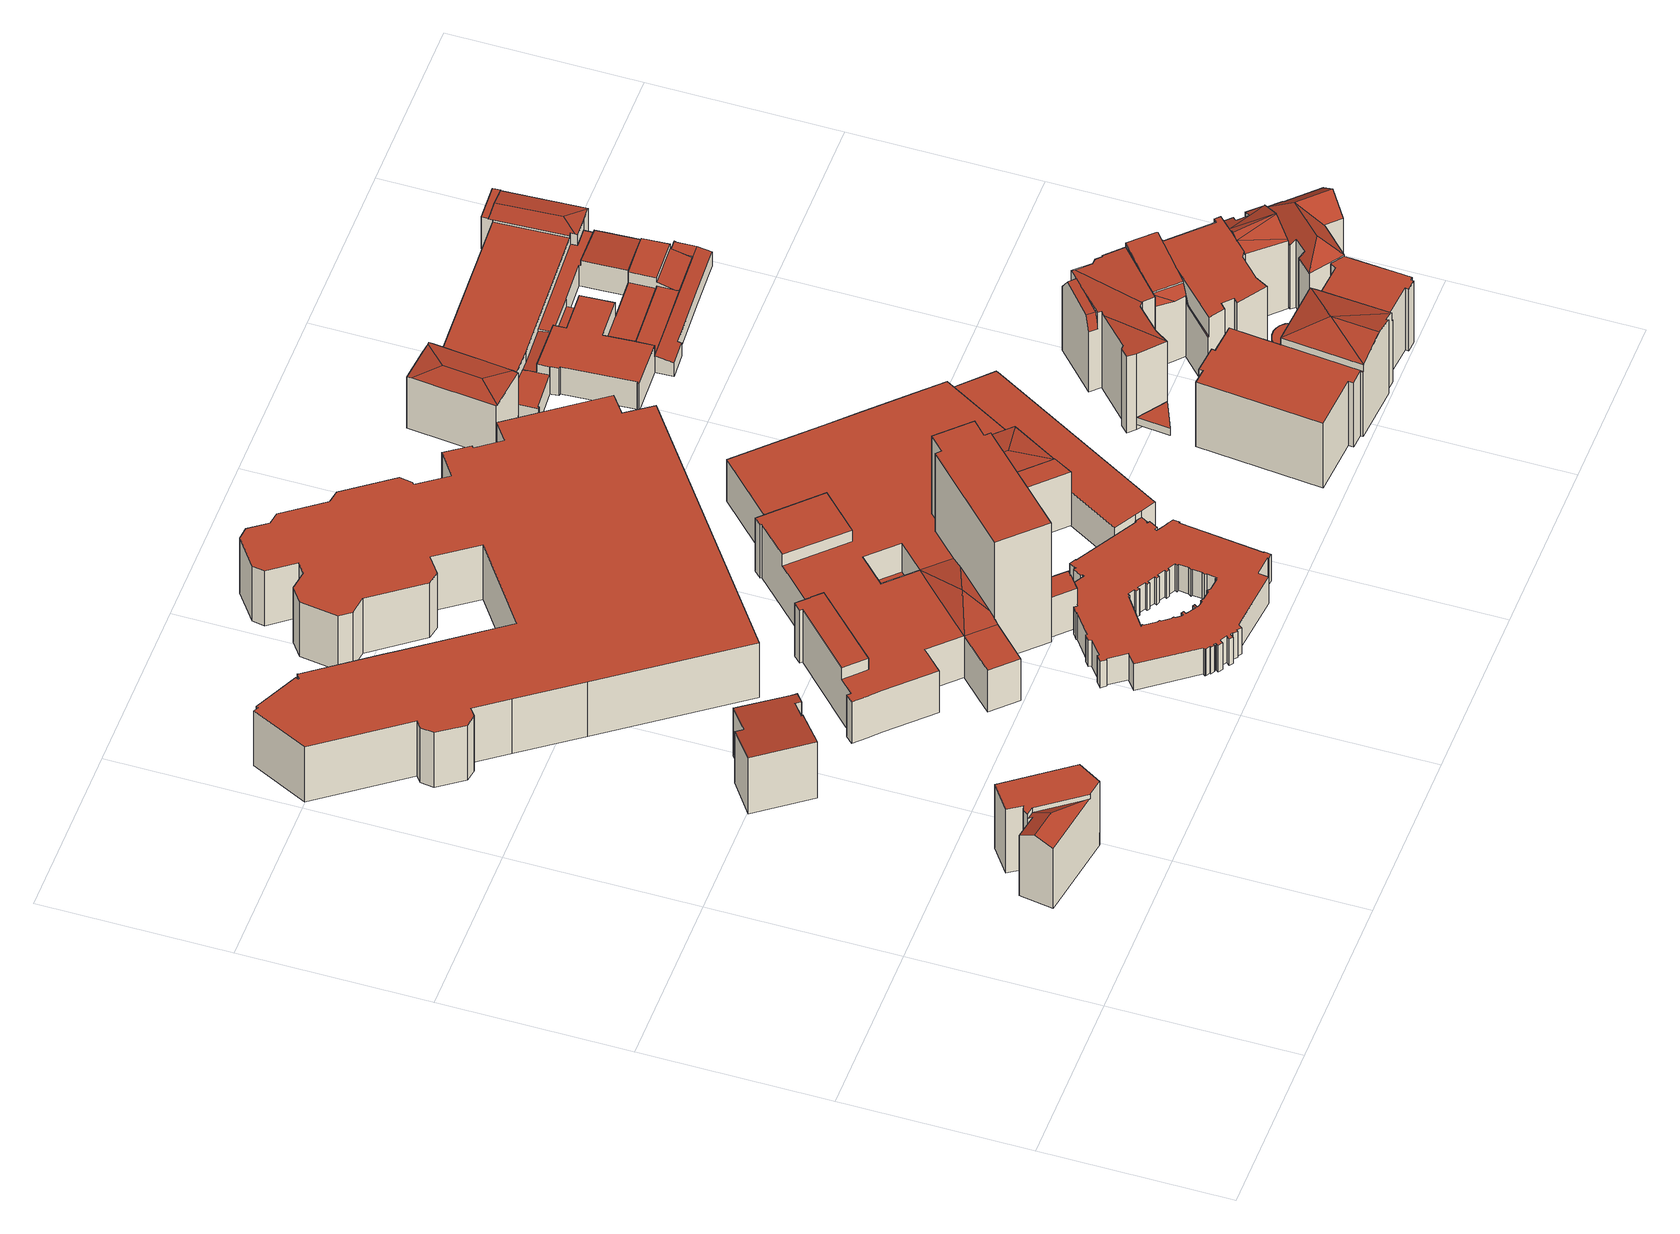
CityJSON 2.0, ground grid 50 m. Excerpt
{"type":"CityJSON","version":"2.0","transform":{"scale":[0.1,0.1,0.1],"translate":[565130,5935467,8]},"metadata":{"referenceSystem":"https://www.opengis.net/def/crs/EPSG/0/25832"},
"CityObjects":{
"building1":{"type":"Building","attributes":{"Gemeindeschluessel":"02000000","Geometrietyp2DReferenz":"3000","function":"31001_1120","roofType":"1000","measuredHeight":22.5,"storeysAboveGround":4},"geometry":[{"type":"MultiSurface","lod":"2","boundaries":[[[0,1,2,3]],[[4,5,6,7]],[[2,8,9,10]],[[11,12,13,14]],[[15,16,17,18]],[[1,19,8,2]],[[18,17,19,1,0,20,21]],[[22,4,7,11,14,23,24,15,18,21]],[[13,12,9,8,19,17,16,25,26]],[[9,12,11,7,6,10]],[[25,16,15,24]],[[13,26,23,14]],[[26,25,24,23]],[[5,4,22,27]],[[22,21,20,28,27]],[[3,2,10,6,5,27,28]],[[3,28,20,0]]],"semantics":{"surfaces":[{"type":"RoofSurface"},{"type":"WallSurface"},{"type":"GroundSurface"}],"values":[0,1,1,1,1,1,1,2,0,1,1,1,1,1,1,0,0]}}]},
"building2":{"type":"Building","attributes":{"Gemeindeschluessel":"02000000","Geometrietyp2DReferenz":"3000","function":"31001_1120","roofType":"1000","measuredHeight":19.08,"storeysAboveGround":4},"geometry":[{"type":"MultiSurface","lod":"2","boundaries":[[[29,30,31,32]],[[32,31,33,34]],[[35,36,37,38]],[[38,37,39,40]],[[40,39,41,42]],[[42,41,43,44]],[[44,43,45,46]],[[46,45,47,48]],[[48,47,30,29]],[[36,35,49,50]],[[50,49,34,33]],[[34,49,35,38,40,42,44,46,48,29,32]],[[50,33,31,30,47,45,43,41,39,37,36]]],"semantics":{"surfaces":[{"type":"WallSurface"},{"type":"GroundSurface"},{"type":"RoofSurface"}],"values":[0,0,0,0,0,0,0,0,0,0,0,1,2]}}]},
"building3":{"type":"Building","attributes":{"name":"Fakultät für Wirtschafts- und Sozialwissenschaften","Gemeindeschluessel":"02000000","Geometrietyp2DReferenz":"3000","function":"31001_3020","roofType":"1000","measuredHeight":18.72,"storeysAboveGround":6},"geometry":[{"type":"MultiSurface","lod":"2","boundaries":[[[51,52,53,54,55,56,57,58,59,60,61,62,63,64,65,66,67,68,69,70,71,72,73,74,75,76,77,78,79,80,81,82,83,84,85,86,87,88,89,90,91,92,93,94,95,96,97,98,99,100,101,102,103]],[[104,105,106,107,108,109,110,111,112,113,114,115,116,117,118,119,120,121,122,123,124,125,126,127,128,129,130,131,132,133,134,135,136,137,138,139,140,141,142,143,144,145,146,147,148,149,150,151,152,153,154,155,156]],[[156,155,52,51]],[[155,154,53,52]],[[154,153,54,53]],[[153,152,55,54]],[[152,151,56,55]],[[151,150,57,56]],[[150,149,58,57]],[[149,148,59,58]],[[148,147,60,59]],[[147,146,61,60]],[[146,145,62,61]],[[145,144,63,62]],[[144,143,64,63]],[[143,142,65,64]],[[142,141,66,65]],[[141,140,67,66]],[[140,139,68,67]],[[139,138,69,68]],[[138,137,70,69]],[[137,136,71,70]],[[136,135,72,71]],[[135,134,73,72]],[[134,133,74,73]],[[133,132,75,74]],[[132,131,76,75]],[[131,130,77,76]],[[130,129,78,77]],[[129,128,79,78]],[[128,127,80,79]],[[127,126,81,80]],[[126,125,82,81]],[[125,124,83,82]],[[124,123,84,83]],[[123,122,85,84]],[[122,121,86,85]],[[121,120,87,86]],[[120,119,88,87]],[[119,118,89,88]],[[118,117,90,89]],[[117,116,91,90]],[[116,115,92,91]],[[115,114,93,92]],[[114,113,94,93]],[[113,112,95,94]],[[112,111,96,95]],[[111,110,97,96]],[[110,109,98,97]],[[109,108,99,98]],[[108,107,100,99]],[[107,106,101,100]],[[106,105,102,101]],[[105,104,103,102]],[[104,156,51,103]]],"semantics":{"surfaces":[{"type":"GroundSurface"},{"type":"RoofSurface"},{"type":"WallSurface"}],"values":[0,1,2,2,2,2,2,2,2,2,2,2,2,2,2,2,2,2,2,2,2,2,2,2,2,2,2,2,2,2,2,2,2,2,2,2,2,2,2,2,2,2,2,2,2,2,2,2,2,2,2,2,2,2,2]}}]},
"building4":{"type":"Building","attributes":{"Gemeindeschluessel":"02000000","Geometrietyp2DReferenz":"3000","function":"31001_3030","roofType":"1000","measuredHeight":13.41,"storeysAboveGround":5},"geometry":[{"type":"MultiSurface","lod":"2","boundaries":[[[157,158,159,160]],[[161,162,158,157]],[[163,164,165,166]],[[166,165,167,168]],[[168,167,162,161]],[[164,163,160,159]],[[160,163,166,168,161,157]],[[164,159,158,162,167,165]]],"semantics":{"surfaces":[{"type":"WallSurface"},{"type":"GroundSurface"},{"type":"RoofSurface"}],"values":[0,0,0,0,0,0,1,2]}}]},
"building5":{"type":"Building","attributes":{"Gemeindeschluessel":"02000000","Geometrietyp2DReferenz":"3000","function":"31001_3030","roofType":"1000","measuredHeight":9,"storeysAboveGround":3},"geometry":[{"type":"MultiSurface","lod":"2","boundaries":[[[169,170,171,172,173,174,175,176,177,178,179,180,181,182,183,184,185,186,187,188,189,190,191,192,193,194,195,196,197,198,199,200,201,202,203,204,205,206,207,208,209,210,211,212,213,214,215,216,217,218,219,220,221,222,223,224,225,226,227,228,229,230,231,232,233,234,235,236,237,238,239,240,241,242,243,244],[245,246,247,248,249,250,251,252,253,254,255,256,257,258,259,260,261,262,263,264,265,266,267,268,269,270,271,272,273,274,275,276,277,278,279,280,281,282,283,284,285,286,287,288,289,290,291,292,293,294,295,296,297,298,299,300]],[[301,302,303,304,305,306,307,308,309,310,311,312,313,314,315,316,317,318,319,320,321,322,323,324,325,326,327,328,329,330,331,332,333,334,335,336,337,338,339,340,341,342,343,344,345,346,347,348,349,350,351,352,353,354,355,356,357,358,359,360,361,362,363,364,365,366,367,368,369,370,371,372,373,374,375,376],[377,378,379,380,381,382,383,384,385,386,387,388,389,390,391,392,393,394,395,396,397,398,399,400,401,402,403,404,405,406,407,408,409,410,411,412,413,414,415,416,417,418,419,420,421,422,423,424,425,426,427,428,429,430,431,432]],[[376,375,170,169]],[[375,374,171,170]],[[374,373,172,171]],[[373,372,173,172]],[[372,371,174,173]],[[371,370,175,174]],[[370,369,176,175]],[[369,368,177,176]],[[368,367,178,177]],[[367,366,179,178]],[[366,365,180,179]],[[365,364,181,180]],[[364,363,182,181]],[[363,362,183,182]],[[362,361,184,183]],[[361,360,185,184]],[[360,359,186,185]],[[359,358,187,186]],[[358,357,188,187]],[[357,356,189,188]],[[356,355,190,189]],[[355,354,191,190]],[[354,353,192,191]],[[353,352,193,192]],[[352,351,194,193]],[[351,350,195,194]],[[350,349,196,195]],[[349,348,197,196]],[[348,347,198,197]],[[347,346,199,198]],[[346,345,200,199]],[[345,344,201,200]],[[344,343,202,201]],[[343,342,203,202]],[[342,341,204,203]],[[341,340,205,204]],[[340,339,206,205]],[[339,338,207,206]],[[338,337,208,207]],[[337,336,209,208]],[[336,335,210,209]],[[335,334,211,210]],[[334,333,212,211]],[[333,332,213,212]],[[332,331,214,213]],[[331,330,215,214]],[[330,329,216,215]],[[329,328,217,216]],[[328,327,218,217]],[[327,326,219,218]],[[326,325,220,219]],[[325,324,221,220]],[[324,323,222,221]],[[323,322,223,222]],[[322,321,224,223]],[[321,320,225,224]],[[320,319,226,225]],[[319,318,227,226]],[[318,317,228,227]],[[317,316,229,228]],[[316,315,230,229]],[[315,314,231,230]],[[314,313,232,231]],[[313,312,233,232]],[[312,311,234,233]],[[311,310,235,234]],[[310,309,236,235]],[[309,308,237,236]],[[308,307,238,237]],[[307,306,239,238]],[[306,305,240,239]],[[305,304,241,240]],[[304,303,242,241]],[[303,302,243,242]],[[302,301,244,243]],[[301,376,169,244]],[[432,431,246,245]],[[431,430,247,246]],[[430,429,248,247]],[[429,428,249,248]],[[428,427,250,249]],[[427,426,251,250]],[[426,425,252,251]],[[425,424,253,252]],[[424,423,254,253]],[[423,422,255,254]],[[422,421,256,255]],[[421,420,257,256]],[[420,419,258,257]],[[419,418,259,258]],[[418,417,260,259]],[[417,416,261,260]],[[416,415,262,261]],[[415,414,263,262]],[[414,413,264,263]],[[413,412,265,264]],[[412,411,266,265]],[[411,410,267,266]],[[410,409,268,267]],[[409,408,269,268]],[[408,407,270,269]],[[407,406,271,270]],[[406,405,272,271]],[[405,404,273,272]],[[404,403,274,273]],[[403,402,275,274]],[[402,401,276,275]],[[401,400,277,276]],[[400,399,278,277]],[[399,398,279,278]],[[398,397,280,279]],[[397,396,281,280]],[[396,395,282,281]],[[395,394,283,282]],[[394,393,284,283]],[[393,392,285,284]],[[392,391,286,285]],[[391,390,287,286]],[[390,389,288,287]],[[389,388,289,288]],[[388,387,290,289]],[[387,386,291,290]],[[386,385,292,291]],[[385,384,293,292]],[[384,383,294,293]],[[383,382,295,294]],[[382,381,296,295]],[[381,380,297,296]],[[380,379,298,297]],[[379,378,299,298]],[[378,377,300,299]],[[377,432,245,300]]],"semantics":{"surfaces":[{"type":"GroundSurface"},{"type":"RoofSurface"},{"type":"WallSurface"}],"values":[0,1,2,2,2,2,2,2,2,2,2,2,2,2,2,2,2,2,2,2,2,2,2,2,2,2,2,2,2,2,2,2,2,2,2,2,2,2,2,2,2,2,2,2,2,2,2,2,2,2,2,2,2,2,2,2,2,2,2,2,2,2,2,2,2,2,2,2,2,2,2,2,2,2,2,2,2,2,2,2,2,2,2,2,2,2,2,2,2,2,2,2,2,2,2,2,2,2,2,2,2,2,2,2,2,2,2,2,2,2,2,2,2,2,2,2,2,2,2,2,2,2,2,2,2,2,2,2,2,2,2,2,2,2]}}]},
"building6":{"type":"Building","attributes":{"Gemeindeschluessel":"02000000","Geometrietyp2DReferenz":"3000","function":"31001_3030","roofType":"1000","measuredHeight":40.69,"storeysAboveGround":14},"geometry":[{"type":"MultiSurface","lod":"2","boundaries":[[[433,434,435,436,437,438,439,440,441]],[[442,443,444,445,446,447,448,449,450]],[[443,440,439,444]],[[444,439,438,445]],[[445,438,437,446]],[[446,437,436,447]],[[447,436,435,448]],[[448,435,434,449]],[[449,434,433,450]],[[442,441,440,443]],[[442,450,433,441]]],"semantics":{"surfaces":[{"type":"RoofSurface"},{"type":"GroundSurface"},{"type":"WallSurface"}],"values":[0,1,2,2,2,2,2,2,2,2,2]}}]},
"building7":{"type":"Building","attributes":{"name":"Staats- und Universiätsbibliothek","Gemeindeschluessel":"02000000","Geometrietyp2DReferenz":"3000","function":"31001_3030","roofType":"1000","measuredHeight":18.56,"storeysAboveGround":3},"geometry":[{"type":"MultiSurface","lod":"2","boundaries":[[[451,452,453,454]],[[455,456,457,458,459,452,451]],[[460,452,459]],[[461,462,463,464]],[[460,465,453,452]],[[466,467,468,469,470,471]],[[472,473,474,475,476,477,478]],[[476,479,480,481,477]],[[475,479,476]],[[482,483,484,485]],[[485,484,486,487]],[[488,489,490,491]],[[491,490,492,493]],[[494,495,496,497]],[[497,496,498,499]],[[500,501,502,503]],[[464,504,453,461]],[[463,505,504,464]],[[506,507,508,509]],[[509,508,510,511]],[[512,513,514,515]],[[515,514,516,517]],[[462,518,505,463]],[[461,453,518,462]],[[445,519,520,444]],[[473,470,469,474]],[[521,468,467,450]],[[450,467,466,449]],[[449,466,471,448]],[[522,481,480,523]],[[524,525,526,455,451,454,527,528,529]],[[530,495,494,531,532,533,507,506,534,535,536,537]],[[500,538,539,443,540,541,542,543,444,520,544,465,460,459,458,457,545,501]],[[521,546,547,548,549,550,551,523,480,479,475,474,469,468]],[[552,553,554,555,551,550,556,557,558,559,560,561]],[[549,548,547,546,521,450,449,448,562,447,563,564,446,445,444,543,542,541,540,443,539,538,500,503,565,526,525,524,529,566,567,568,569,482,485,487,570,488,491,493,571,537,536,535,534,506,509,511,572,560,559,558,557,556,550]],[[573,574,575,576,528,527,454,453,465,544,520,519,577,578,579,580,522,523,551,555,554,553,552,561,512,515,517,581,532,531,494,497,499,582,583,486,484,483],[505,518,453,504]],[[569,568,567,575,574,573,483,482]],[[502,584,456,455,526,565,503]],[[564,563,447,472,478,579,578,577,446]],[[478,477,481,522,580,579]],[[471,470,473,472,447,562,448]],[[445,446,577,519]],[[513,512,561,560,572]],[[581,517,516,585,533,532]],[[513,572,511,510]],[[582,499,498,586,587,583]],[[588,530,537,571,493,492]],[[567,566,529,528,576,575]],[[486,583,587,489,488,570,487]],[[585,516,514,513,510,508,507,533]],[[501,545,457,456,584,502]],[[586,498,496,495,530,588,492,490,489,587]]],"semantics":{"surfaces":[{"type":"RoofSurface"},{"type":"WallSurface"},{"type":"GroundSurface"}],"values":[0,0,0,0,0,0,0,0,0,1,1,1,1,1,1,1,1,1,1,1,1,1,1,1,1,1,1,1,1,1,1,1,1,1,1,2,0,1,1,1,1,1,1,1,1,1,1,1,1,1,0,0,0]}}]},
"building8":{"type":"Building","attributes":{"Gemeindeschluessel":"02000000","Geometrietyp2DReferenz":"3000","function":"31001_3030","roofType":"1000","measuredHeight":11.55,"storeysAboveGround":3},"geometry":[{"type":"MultiSurface","lod":"2","boundaries":[[[589,590,591,592]],[[592,591,593,594]],[[595,596,597,598]],[[598,597,599,600]],[[601,602,603,604]],[[590,589,604,603]],[[594,593,596,595]],[[600,599,602,601]],[[600,601,604,589,592,594,595,598]],[[602,599,597,596,593,591,590,603]]],"semantics":{"surfaces":[{"type":"WallSurface"},{"type":"GroundSurface"},{"type":"RoofSurface"}],"values":[0,0,0,0,0,0,0,0,1,2]}}]},
"building9":{"type":"Building","attributes":{"Gemeindeschluessel":"02000000","Geometrietyp2DReferenz":"3000","function":"31001_2500","roofType":"1000","measuredHeight":2.42,"storeysAboveGround":1},"geometry":[{"type":"MultiSurface","lod":"2","boundaries":[[[605,606,607]],[[608,609,610]],[[608,607,606,609]],[[609,606,605,610]],[[610,605,607,608]]],"semantics":{"surfaces":[{"type":"RoofSurface"},{"type":"GroundSurface"},{"type":"WallSurface"}],"values":[0,1,2,2,2]}}]},
"building10":{"type":"Building","attributes":{"Gemeindeschluessel":"02000000","Geometrietyp2DReferenz":"3000","function":"31001_3030","roofType":"1000","measuredHeight":26.75,"storeysAboveGround":3},"geometry":[{"type":"MultiSurface","lod":"2","boundaries":[[[611,612,613]],[[614,611,613]],[[611,615,616,612]],[[617,618,619,611,614]],[[619,620,621,615,611]],[[622,623,624,625,626,627,628,629,630,631,632,633,634]],[[635,636,637,638]],[[638,637,639,640]],[[640,639,641,642]],[[642,641,643,644]],[[645,646,647,648]],[[649,650,651,652]],[[652,651,653,654]],[[654,653,655,656]],[[656,655,657,658]],[[658,657,659,660]],[[661,613,612,647]],[[662,663,664,665]],[[665,664,666,667]],[[668,669,670,671]],[[671,670,672,673]],[[673,672,674,675]],[[648,647,612,616,676]],[[677,618,617,678]],[[633,621,620,634]],[[679,632,631,680]],[[680,631,630,681]],[[681,630,629,682]],[[682,629,628,683]],[[683,628,627,684]],[[684,627,626,685]],[[685,626,625,686]],[[686,625,624,687]],[[687,624,623,688]],[[688,623,622,689]],[[690,691,692,693]],[[693,692,694,695]],[[659,657,655,653,651,650,643,641,639,637,636,661,647,646,696]],[[644,643,650,649]],[[678,617,614,613,661,636,635]],[[677,678,635,638,640,642,644,649,652,654,656,658,660,697,662,665,667,690,693,695,668,671,673,675,698,679,680,681,682,683,684,685,686,687,688,689]],[[697,660,659,696]],[[698,675,674,676,616,615,621]],[[677,689,622,634,620,619,618]],[[679,698,621,633,632]],[[669,668,695,694]],[[691,690,667,666]],[[662,697,696,646,645,663]],[[691,666,664,663,645,648,676,674,672,670,669,694,692]]],"semantics":{"surfaces":[{"type":"RoofSurface"},{"type":"WallSurface"},{"type":"GroundSurface"}],"values":[0,0,0,0,0,0,1,1,1,1,1,1,1,1,1,1,1,1,1,1,1,1,1,1,1,1,1,1,1,1,1,1,1,1,1,1,1,0,1,1,2,1,1,1,1,1,1,1,0]}}]},
"building11":{"type":"Building","attributes":{"Gemeindeschluessel":"02000000","Geometrietyp2DReferenz":"3000","function":"31001_1010","roofType":"1000","measuredHeight":26.41,"storeysAboveGround":5},"geometry":[{"type":"MultiSurface","lod":"2","boundaries":[[[699,700,701,702,703,704]],[[705,706,707,708]],[[706,709,710,711,707]],[[710,712,713,714,711]],[[715,704,703,716]],[[716,703,702,717]],[[718,700,699,719]],[[719,699,704,715]],[[720,721,722,723]],[[723,722,700,718]],[[712,724,713]],[[725,726,727,728]],[[728,727,729,730]],[[730,729,731,732]],[[733,734,735,736]],[[737,720,723,718,719,715,716,717,738,739,740,725,728,730,732,733,736]],[[741,738,717,702,701]],[[721,720,737,742,743]],[[740,739,708,707,711,714]],[[725,740,714,713,724,744,726]],[[742,737,736,735]],[[734,733,732,731]],[[709,706,705,745]],[[712,710,709]],[[739,738,741,745,705,708]],[[734,731,729,727,726,744,743,742,735]],[[712,709,745,741,701,700,722,721,743,744,724]]],"semantics":{"surfaces":[{"type":"RoofSurface"},{"type":"WallSurface"},{"type":"GroundSurface"}],"values":[0,0,0,0,1,1,1,1,1,1,1,1,1,1,1,2,1,1,1,1,1,1,1,1,1,0,0]}}]},
"building12":{"type":"Building","attributes":{"Gemeindeschluessel":"02000000","Geometrietyp2DReferenz":"3000","function":"31001_2080","roofType":"1000","measuredHeight":9.32,"storeysAboveGround":3},"geometry":[{"type":"MultiSurface","lod":"2","boundaries":[[[746,747,748,749,750,751]],[[752,753,754,755,756]],[[757,758,759,760,761,762,763]],[[760,764,765,766,767,768,769]],[[770,771,772,773]],[[774,775,776,777]],[[777,776,778,779]],[[751,780,746]],[[781,782,783,784]],[[784,783,785,786]],[[747,787,788,789,748]],[[773,748,789,788,790,770]],[[791,792,793,794]],[[795,796,797,798,799]],[[800,801,802,803]],[[798,797,804,805]],[[806,805,804,807,808]],[[808,807,801,800]],[[772,809,789,748,773]],[[748,789,810,749]],[[811,812,813,814]],[[814,813,815,816]],[[757,817,758]],[[818,819,820,821]],[[821,820,822,823]],[[824,825,826,827]],[[755,828,756]],[[755,754,829]],[[762,753,752,763]],[[769,761,760]],[[830,768,767,831]],[[831,767,766,832]],[[759,764,760]],[[770,790,833,771]],[[834,835,796,795]],[[815,813,812,836,837,838,839,765,764,840,841,842]],[[750,749,810,843,844,819,818,845,846,847,848]],[[849,850,851,756,828,852,825,824,853,854]],[[811,855,856,857,858,839,838,837,836,812]],[[835,834,859,860,861,862,863,864,865,809,772,771,833]],[[866,829,754,753,762,761,867,868,869,870,823,822,827,826]],[[857,856,855,811,814,816,806,808,800,803,871,872,791,794,873,874,781,784,786,875,774,777,779,876,848,847,846,845,818,821,823,870,869,868,867,830,831,832,877,858],[850,849,854,878,864,863,862,861,860,879,851]],[[880,881,793,792,882,883,802,801,807,804,797,796,835,833,790,788,787]],[[789,809,865,884,853,824,827,822,820,819,844,843,810]],[[872,871,803,802,883,882,792,791]],[[864,878,854,853,884,865]],[[842,841,840,764,759,758,817,885,805]],[[859,886,887,756,851,879,860]],[[765,839,858,877,832,766]],[[761,769,768,830,867]],[[888,889,757,763,752,756,887]],[[816,815,842,805,806]],[[798,890,889,888,891,799]],[[873,794,793,881,880,874]],[[892,893,880,787,747,746]],[[781,874,880,893,782]],[[875,786,785,894,775,774]],[[778,780,751,750,848,876,779]],[[799,891,888,887,886,859,834,795]],[[852,828,755,829,866,826,825]],[[805,885,817,757,889,890,798]],[[894,785,783,782,893,892,746,780,778,776,775]]],"semantics":{"surfaces":[{"type":"RoofSurface"},{"type":"WallSurface"},{"type":"GroundSurface"}],"values":[0,0,0,0,0,1,1,1,1,1,1,1,1,1,1,1,1,1,1,1,1,1,1,1,1,1,1,1,1,1,1,1,1,1,1,0,1,1,1,1,1,2,0,0,1,1,1,1,1,1,1,1,1,1,1,1,1,1,0,0,0,0]}}]},
"building13":{"type":"Building","attributes":{"name":"Studierendenwerk","Gemeindeschluessel":"02000000","Geometrietyp2DReferenz":"3000","function":"31001_2010","roofType":"1000","measuredHeight":18.41,"storeysAboveGround":5},"geometry":[{"type":"MultiSurface","lod":"2","boundaries":[[[895,896,897,898,899]],[[900,901,902,903,904,905,897,896]],[[906,907,908,909,910,911,912,913]],[[914,915,916,917,918,919]],[[920,921,922,923,924,919,925,926,927]],[[928,929,930,923,922]],[[923,930,931,932,914,924]],[[933,904,903,934]],[[912,903,902,913]],[[935,911,910,936]],[[848,907,906,779]],[[937,917,916,938]],[[932,915,914]],[[919,918,925]],[[908,920,927,909]],[[823,929,928,821]],[[823,821,818,848,779,777,774,939,940,941,933,934,935,936,942,937,938,943]],[[944,940,939,899,898]],[[895,899,939,774,945]],[[945,774,777,901,900]],[[823,943,931,930,929]],[[818,821,928,922,921]],[[914,919,924]],[[937,942,926,925,918,917]],[[943,938,916,915,932,931]],[[848,818,921,920,908,907]],[[942,936,910,909,927,926]],[[777,779,906,913,902,901]],[[935,934,903,912,911]],[[933,941,946,905,904]],[[946,941,940,944]],[[946,944,898,897,905]],[[945,900,896,895]]],"semantics":{"surfaces":[{"type":"RoofSurface"},{"type":"WallSurface"},{"type":"GroundSurface"}],"values":[0,0,0,0,0,0,0,1,1,1,1,1,1,1,1,1,2,1,1,1,1,1,1,1,1,1,1,1,1,1,1,0,0]}}]},
"building14":{"type":"Building","attributes":{"Gemeindeschluessel":"02000000","Geometrietyp2DReferenz":"3000","function":"31001_1010","roofType":"1000","measuredHeight":27.65,"storeysAboveGround":5},"geometry":[{"type":"MultiSurface","lod":"2","boundaries":[[[947,948,949]],[[947,950,951,952,953,954,948]],[[955,956,957,958,959,960]],[[961,962,963,964]],[[965,961,964]],[[962,966,963]],[[967,968,969,970,971,972,966]],[[962,973,967,966]],[[974,952,951,975]],[[976,977,978,979]],[[979,978,980,981]],[[981,980,982,983]],[[983,982,984,985]],[[985,984,986,987]],[[733,959,958,988]],[[989,957,956]],[[953,955,960,954]],[[990,991,992,993]],[[993,992,994,995]],[[972,996,966]],[[964,997,998]],[[999,971,970,1000]],[[1000,970,969,1001]],[[1001,969,968,1002]],[[1003,997,964,966,996,994,992,991,989,956,1004,986,984,982,980,978,977]],[[1005,973,962,961,965,1006,1007]],[[1008,1009,976,979,981,983,985,987,1010,1011,736,733,988,990,993,995,999,1000,1001,1002,1005,1007]],[[1004,956,955,953,952,974]],[[733,736,949,948,954,960,959]],[[1011,1010,975,951,950]],[[1009,1008,1012,998,997,1003]],[[1005,1002,968,967,973]],[[966,964,963]],[[1012,1008,1007,1006]],[[999,995,994,996,972,971]],[[990,988,958,957,989,991]],[[736,1011,950,947,949]],[[1010,987,986,1004,974,975]],[[976,1009,1003,977]],[[1012,1006,965,964,998]]],"semantics":{"surfaces":[{"type":"RoofSurface"},{"type":"WallSurface"},{"type":"GroundSurface"}],"values":[0,0,0,0,0,0,0,0,0,1,1,1,1,1,1,1,1,1,1,1,1,1,1,1,0,1,2,1,1,1,1,1,1,1,1,1,1,1,1,0]}}]},
"building15":{"type":"Building","attributes":{"Gemeindeschluessel":"02000000","Geometrietyp2DReferenz":"3000","function":"31001_1010","roofType":"3100","measuredHeight":26.5,"storeysAboveGround":5},"geometry":[{"type":"MultiSurface","lod":"2","boundaries":[[[1013,1014,1015]],[[1016,1015,1017,1018]],[[1018,1017,1019,1020]],[[1020,1019,1021,1022]],[[1022,1021,1023,1024]],[[1025,1026,1027,1028]],[[1028,1027,1029,1030]],[[1031,1032,1033,1016,1018,1020,1022,1024,1025,1028,1030,1034]],[[1026,1025,1024,1023]],[[1035,1036,1031,1034,1037]],[[1037,1034,1030,1029]],[[1032,1031,1036,1038,1039]],[[1013,1033,1032,1039]],[[1016,1033,1013,1015]],[[1035,1037,1029,1027,1026,1040]],[[1035,1040,1039,1038,1036]],[[1014,1013,1039,1040]],[[1014,1040,1026,1023,1021,1019,1017,1015]]],"semantics":{"surfaces":[{"type":"RoofSurface"},{"type":"WallSurface"},{"type":"GroundSurface"}],"values":[0,1,1,1,1,1,1,2,1,1,1,1,1,1,0,0,0,0]}}]}
},
"vertices":[
[405,173,252],[405,173,251],[320,288,251],[311,238,274],[300,281,49],[300,281,256],[296,291,252],[296,291,49],[320,288,266],[296,291,266],[296,291,251],[307,307,49],[307,307,266],[319,310,266],[319,310,49],[490,228,49],[490,228,266],[453,166,266],[453,166,49],[405,173,266],[221,202,252],[221,202,49],[235,292,49],[294,346,49],[363,397,49],[363,397,266],[294,346,266],[235,292,255],[229,251,274],
[290,987,39],[290,987,230],[376,1050,214],[376,1050,39],[389,1032,214],[389,1032,39],[542,967,39],[542,967,201],[552,954,201],[552,954,39],[525,934,206],[525,934,39],[515,947,206],[515,947,39],[476,918,214],[476,918,39],[479,915,214],[479,915,39],[392,849,230],[392,849,39],[459,1082,39],[459,1082,201],
[816,2193,22],[909,2068,22],[904,2034,22],[898,2029,22],[954,1953,22],[1014,1996,22],[1018,2000,22],[1062,1939,22],[1057,1934,22],[1104,1872,22],[1153,1908,22],[1326,1676,22],[1277,1639,22],[1326,1570,22],[672,1090,22],[421,1432,22],[311,1583,22],[250,1665,22],[229,1650,22],[196,1655,22],[148,1721,22],[152,1758,22],[170,1772,22],[4,1996,22],[77,2148,22],[90,2141,22],[93,2147,22],[212,2089,22],[209,2082,22],[213,2080,22],[224,2089,22],[229,2082,22],[351,1918,22],[371,1890,22],[548,1652,22],[764,1810,22],[687,1916,22],[642,1883,22],[607,1889,22],[507,2022,22],[457,2029,22],[435,2059,22],[449,2160,22],[489,2189,22],[539,2182,22],[568,2203,22],[517,2270,22],[522,2303,22],[600,2361,22],[634,2357,22],[670,2309,22],[703,2304,22],[782,2198,22],[782,2198,209],[703,2304,209],[670,2309,209],[634,2357,209],[600,2361,209],[522,2303,209],[517,2270,209],[568,2203,209],[539,2182,209],[489,2189,209],[449,2160,209],[435,2059,209],[457,2029,209],[507,2022,209],[607,1889,209],[642,1883,209],[687,1916,209],[764,1810,209],[548,1652,209],[371,1890,209],[351,1918,209],[229,2082,209],[224,2089,209],[213,2080,209],[209,2082,209],[212,2089,209],[93,2147,209],[90,2141,209],[77,2148,209],[4,1996,209],[170,1772,209],[152,1758,209],[148,1721,209],[196,1655,209],[229,1650,209],[250,1665,209],[311,1583,209],[421,1432,209],[672,1090,209],[1326,1570,209],[1277,1639,209],[1326,1676,209],[1153,1908,209],[1104,1872,209],[1057,1934,209],[1062,1939,209],[1018,2000,209],[1014,1996,209],[954,1953,209],[898,2029,209],[904,2034,209],[909,2068,209],[816,2193,209],
[1066,498,38],[1066,498,173],[1109,541,173],[1109,541,38],[1115,448,38],[1115,448,173],[1163,486,38],[1163,486,173],[1151,477,173],[1151,477,38],[1152,476,173],[1152,476,38],
[1250,496,30],[1413,402,30],[1415,405,30],[1432,395,30],[1422,378,30],[1420,379,30],[1418,376,30],[1425,372,30],[1412,349,30],[1405,353,30],[1402,347,30],[1431,331,30],[1431,332,30],[1448,322,30],[1446,305,30],[1443,305,30],[1416,84,30],[1419,84,30],[1416,66,30],[1404,67,30],[1403,70,30],[1348,75,30],[1344,48,30],[1174,65,30],[1167,55,30],[1156,63,30],[1153,60,30],[1143,69,30],[1144,69,30],[1138,73,30],[1131,64,30],[1123,71,30],[1130,79,30],[1112,90,30],[1106,81,30],[1094,88,30],[1098,94,30],[1099,96,30],[1094,100,30],[1092,97,30],[1083,103,30],[1085,106,30],[1074,112,30],[1072,114,30],[1076,120,30],[973,258,30],[1001,280,30],[968,325,30],[965,323,30],[955,336,30],[971,348,30],[974,345,30],[1016,377,30],[1011,385,30],[1026,396,30],[1028,393,30],[1088,438,30],[1086,440,30],[1103,452,30],[1109,444,30],[1115,448,30],[1152,476,30],[1151,477,30],[1163,486,30],[1166,488,30],[1179,481,30],[1177,478,30],[1207,461,30],[1211,467,30],[1206,470,30],[1219,492,30],[1226,488,30],[1228,492,30],[1227,493,30],[1235,507,30],[1251,498,30],[1185,344,30],[1182,339,30],[1178,341,30],[1095,281,30],[1101,280,30],[1102,276,30],[1121,250,30],[1127,246,30],[1127,242,30],[1142,222,30],[1149,218,30],[1148,214,30],[1157,202,30],[1162,199,30],[1167,206,30],[1174,202,30],[1169,194,30],[1193,179,30],[1197,187,30],[1203,184,30],[1198,176,30],[1203,173,30],[1218,171,30],[1221,175,30],[1228,170,30],[1252,167,30],[1255,172,30],[1263,165,30],[1297,161,30],[1299,166,30],[1303,162,30],[1306,189,30],[1304,194,30],[1308,202,30],[1310,226,30],[1307,229,30],[1312,237,30],[1315,263,30],[1310,265,30],[1313,271,30],[1294,282,30],[1290,277,30],[1282,281,30],[1285,287,30],[1266,298,30],[1263,293,30],[1254,297,30],[1257,303,30],[1239,313,30],[1236,308,30],[1229,312,30],[1232,318,30],[1212,329,30],[1209,324,30],[1199,329,30],[1202,335,30],[1251,498,120],[1235,507,120],[1227,493,120],[1228,492,120],[1226,488,120],[1219,492,120],[1206,470,120],[1211,467,120],[1207,461,120],[1177,478,120],[1179,481,120],[1166,488,120],[1163,486,120],[1151,477,120],[1152,476,120],[1115,448,120],[1109,444,120],[1103,452,120],[1086,440,120],[1088,438,120],[1028,393,120],[1026,396,120],[1011,385,120],[1016,377,120],[974,345,120],[971,348,120],[955,336,120],[965,323,120],[968,325,120],[1001,280,120],[973,258,120],[1076,120,120],[1072,114,120],[1074,112,120],[1085,106,120],[1083,103,120],[1092,97,120],[1094,100,120],[1099,96,120],[1098,94,120],[1094,88,120],[1106,81,120],[1112,90,120],[1130,79,120],[1123,71,120],[1131,64,120],[1138,73,120],[1144,69,120],[1143,69,120],[1153,60,120],[1156,63,120],[1167,55,120],[1174,65,120],[1344,48,120],[1348,75,120],[1403,70,120],[1404,67,120],[1416,66,120],[1419,84,120],[1416,84,120],[1443,305,120],[1446,305,120],[1448,322,120],[1431,332,120],[1431,331,120],[1402,347,120],[1405,353,120],[1412,349,120],[1425,372,120],[1418,376,120],[1420,379,120],[1422,378,120],[1432,395,120],[1415,405,120],[1413,402,120],[1250,496,120],[1202,335,120],[1199,329,120],[1209,324,120],[1212,329,120],[1232,318,120],[1229,312,120],[1236,308,120],[1239,313,120],[1257,303,120],[1254,297,120],[1263,293,120],[1266,298,120],[1285,287,120],[1282,281,120],[1290,277,120],[1294,282,120],[1313,271,120],[1310,265,120],[1315,263,120],[1312,237,120],[1307,229,120],[1310,226,120],[1308,202,120],[1304,194,120],[1306,189,120],[1303,162,120],[1299,166,120],[1297,161,120],[1263,165,120],[1255,172,120],[1252,167,120],[1228,170,120],[1221,175,120],[1218,171,120],[1203,173,120],[1198,176,120],[1203,184,120],[1197,187,120],[1193,179,120],[1169,194,120],[1174,202,120],[1167,206,120],[1162,199,120],[1157,202,120],[1148,214,120],[1149,218,120],[1142,222,120],[1127,242,120],[1127,246,120],[1121,250,120],[1102,276,120],[1101,280,120],[1095,281,120],[1178,341,120],[1182,339,120],[1185,344,120],
[1291,721,433],[1295,724,433],[1282,737,433],[1319,773,433],[1240,853,433],[1202,815,433],[1189,827,433],[960,600,433],[1063,495,433],[1063,495,26],[960,600,26],[1189,827,26],[1202,815,26],[1240,853,26],[1319,773,26],[1282,737,26],[1295,724,26],[1291,721,26],
[887,652,169],[1009,698,188],[1057,820,168],[887,652,168],[887,651,169],[887,651,168],[948,589,168],[960,600,171],[977,618,175],[1090,729,175],[1057,820,71],[1125,888,71],[1053,961,71],[985,893,71],[1119,757,168],[1295,724,208],[1291,721,208],[1438,573,208],[1467,623,208],[1318,773,208],[1282,737,208],[1319,773,205],[1318,773,205],[1467,623,205],[1467,624,205],[1454,735,211],[1367,822,211],[1318,774,205],[1539,747,205],[1539,748,205],[1416,871,205],[598,834,26],[598,834,168],[616,852,168],[616,852,26],[624,844,168],[624,844,26],[811,1029,26],[811,1029,207],[806,1034,207],[806,1034,26],[825,1053,207],[825,1053,26],[855,1024,168],[855,1024,207],[879,999,207],[879,999,168],[710,830,207],[710,830,168],[859,501,26],[859,501,168],[798,563,168],[798,563,26],[985,893,168],[1053,961,168],[1042,1209,26],[1042,1209,207],[1039,1212,207],[1039,1212,26],[1057,1231,207],[1057,1231,26],[1085,1203,168],[1085,1203,207],[1190,1098,207],[1190,1098,168],[1093,1001,207],[1093,1001,168],[1125,888,168],[1202,815,168],[1189,827,168],[1438,573,26],[1416,871,168],[1539,748,168],[815,724,26],[887,652,26],[887,651,26],[815,724,168],[815,725,168],[815,725,26],[854,1023,207],[924,1092,168],[964,1132,168],[964,1132,207],[964,1132,26],[924,1092,26],[855,1024,26],[854,1023,26],[894,535,26],[948,589,26],[977,618,26],[1090,729,26],[1119,757,26],[1187,825,26],[1187,825,168],[894,535,168],[1467,623,26],[1467,624,26],[1539,747,26],[1539,748,26],[1660,958,26],[1660,958,168],[1356,1263,168],[1430,1189,168],[1505,1114,168],[1583,1035,168],[1583,1035,26],[1505,1114,26],[1430,1189,26],[1356,1263,26],[1251,1368,26],[1251,1368,168],[1318,773,26],[1318,774,26],[1241,852,26],[832,597,26],[814,725,26],[760,671,26],[656,776,26],[627,805,26],[660,880,26],[851,1027,26],[1085,1203,26],[627,805,168],[656,776,168],[760,671,168],[814,725,168],[1240,853,168],[1241,852,168],[1318,774,168],[1367,822,168],[988,1107,168],[681,859,168],[660,880,168],[832,597,168],[988,1107,207],[681,859,207],[660,880,207],[851,1027,207],
[1660,958,25],[1660,958,141],[1754,867,141],[1754,867,25],[1752,863,141],[1752,863,25],[1472,377,25],[1472,377,141],[1470,374,141],[1470,374,25],[1432,395,141],[1432,395,25],[1415,405,25],[1415,405,141],[1360,437,141],[1360,437,25],
[1879,483,42],[1806,535,42],[1798,448,42],[1798,448,18],[1806,535,18],[1879,483,18],
[2053,135,278],[1972,232,252],[1952,18,252],[2043,11,278],[2150,218,252],[2150,219,252],[2101,7,262],[2101,13,262],[2130,11,254],[2134,10,252],[2149,202,252],[2141,10,221],[2142,25,221],[2249,16,221],[2248,7,221],[2278,5,221],[2279,13,221],[2288,12,221],[2299,167,221],[2301,186,221],[2269,208,221],[2259,193,221],[2149,202,221],[2134,10,221],[1949,18,10],[1949,18,230],[1949,26,230],[1949,26,10],[1909,29,230],[1909,29,10],[1910,42,230],[1910,42,10],[1760,54,230],[1760,54,10],[1974,254,190],[1974,254,230],[1972,232,230],[1972,232,190],[1791,382,10],[1791,382,230],[1832,378,230],[1832,378,10],[1833,389,230],[1833,389,10],[1906,382,230],[1906,382,10],[1905,372,230],[1905,372,10],[1984,365,230],[1984,365,10],[1952,18,230],[2002,251,10],[2002,251,190],[2009,262,190],[2009,262,10],[2019,270,190],[2019,270,10],[2067,266,10],[2067,266,190],[2076,256,190],[2076,256,10],[2081,245,190],[2081,245,10],[2152,239,190],[2152,239,10],[2150,219,190],[2101,13,10],[2101,7,10],[2259,193,10],[2269,208,10],[2301,186,10],[2299,167,10],[2288,12,10],[2279,13,10],[2278,5,10],[2248,7,10],[2249,16,10],[2142,25,10],[2141,10,10],[2031,274,10],[2031,274,190],[2044,275,190],[2044,275,10],[2056,272,190],[2056,272,10],[1973,254,230],[1973,254,10],[2149,202,10],
[1806,535,260],[1879,483,247],[1898,648,262],[1820,573,262],[1807,573,264],[1787,553,264],[1901,664,207],[1911,673,253],[1894,690,253],[1885,681,208],[1976,736,264],[1988,747,266],[1971,763,266],[1989,748,264],[2010,768,219],[1994,785,219],[1787,553,2],[1807,573,2],[1820,573,2],[1879,483,2],[1806,535,2],[1966,581,2],[1966,581,248],[1904,521,248],[1904,521,2],[2010,768,264],[2050,728,2],[2050,728,262],[2065,726,263],[2065,726,2],[2079,712,263],[2079,712,2],[2081,714,264],[2081,714,2],[2124,671,2],[2124,671,264],[2008,558,247],[2008,558,2],[1983,581,2],[1908,657,2],[1885,681,2],[1994,785,2],[1908,657,262],[1983,581,246],[1982,581,246],[2017,762,262],[1901,664,264],
[1459,1929,74],[1460,1913,76],[1593,1918,76],[1590,1955,72],[1486,1949,72],[1457,1949,72],[1828,1739,91],[1942,1745,91],[1938,1816,91],[1896,1814,91],[1824,1809,91],[1830,1695,63],[1831,1683,60],[1945,1689,60],[1944,1706,65],[1942,1745,76],[1942,1745,77],[1828,1739,77],[1945,1689,65],[1979,1691,65],[1976,1743,65],[1978,1743,65],[1978,1747,65],[1942,1745,65],[1595,1885,55],[1705,1891,55],[1703,1922,55],[1593,1918,55],[1346,1921,9],[1346,1921,74],[1349,1955,74],[1349,1955,9],[1414,1948,74],[1414,1948,9],[1457,1949,74],[1355,1874,9],[1355,1874,74],[1355,1871,74],[1355,1871,9],[1349,1870,74],[1349,1870,9],[1460,1913,102],[1593,1918,102],[1593,1918,79],[1595,1885,102],[1469,1858,9],[1469,1858,102],[1464,1858,102],[1464,1858,9],[1600,1797,55],[1600,1797,102],[1605,1726,102],[1605,1726,63],[1605,1726,55],[1477,1668,9],[1477,1668,102],[1481,1669,102],[1481,1669,9],[1608,1670,102],[1608,1670,63],[1608,1670,9],[1477,1663,102],[1477,1663,9],[1703,1922,79],[1590,1955,79],[1678,1636,9],[1678,1636,57],[1679,1626,55],[1679,1626,9],[1611,1622,55],[1611,1622,9],[1831,1683,63],[1878,1972,9],[1878,1972,79],[1879,1954,79],[1879,1954,9],[1930,1957,79],[1930,1957,9],[1818,1926,79],[1818,1926,97],[1931,1930,87],[1931,1930,79],[1824,1809,97],[1938,1816,87],[1978,1747,9],[1978,1743,9],[1976,1743,9],[1705,1891,102],[1710,1803,55],[1710,1803,102],[1720,1638,57],[1833,1645,57],[1947,1651,57],[1981,1653,57],[1831,1683,65],[1718,1676,65],[1608,1670,65],[1702,1962,79],[1815,1968,79],[1815,1968,9],[1702,1962,9],[1590,1955,9],[1486,1949,9],[1818,1926,9],[1819,1898,9],[1824,1809,9],[1819,1898,97],[1817,1930,79],[1817,1930,9],[1720,1638,9],[1833,1645,9],[1947,1651,9],[1981,1653,9],[1710,1802,55],[1710,1802,9],[1710,1803,9],[1705,1891,9],[1703,1922,9],[1703,1923,9],[1703,1923,79],[1933,1905,87],[1942,1745,9],[1938,1816,9],[1933,1905,9],[1931,1930,9],[1478,1719,9],[1474,1789,9],[1462,1877,9],[1462,1881,9],[1347,1910,9],[1457,1949,9],[1979,1691,9],[1704,1923,9],[1711,1802,9],[1462,1881,102],[1462,1877,102],[1474,1789,102],[1478,1719,102],[1704,1923,79],[1718,1676,63],[1711,1802,55],[1824,1809,55],[1828,1739,55],[1828,1739,63],[1715,1732,63],[1715,1732,55],[1460,1913,74],[1462,1881,74],[1347,1910,74],
[1228,1933,185],[1292,1993,193],[1302,2094,193],[1247,2153,185],[1225,1934,185],[1347,1934,185],[1349,1955,185],[1350,1954,185],[1369,2142,185],[1370,2152,185],[1365,2152,185],[1414,1948,107],[1486,1949,107],[1870,1971,107],[1860,2160,107],[1428,2138,107],[1402,2139,107],[1369,2142,107],[1350,1954,107],[1942,2173,116],[1957,2173,116],[1956,2193,116],[1859,2188,116],[1860,2171,116],[1874,2171,116],[1870,1971,114],[1878,1972,115],[1879,1961,115],[1918,2004,121],[1908,2172,121],[1860,2171,114],[1861,2160,114],[1860,2160,114],[1879,1954,114],[1930,1957,114],[1967,1959,114],[1969,1959,114],[1957,2173,114],[1370,2152,9],[1369,2142,9],[1402,2139,9],[1428,2138,9],[1859,2188,9],[1956,2193,9],[1225,1934,9],[1248,2165,9],[1333,2156,9],[1861,2160,9],[1969,1959,9],[1248,2165,183],[1346,1921,183],[1333,2156,185],
[2047,522,205],[2021,571,238],[2008,558,214],[2069,502,208],[2061,494,187],[2062,494,187],[2080,512,238],[2022,571,238],[2080,512,244],[2111,542,255],[2181,610,278],[2180,613,278],[2124,671,278],[2022,571,244],[2342,370,263],[2343,370,263],[2252,446,263],[2237,432,255],[2299,327,235],[2267,461,255],[2385,413,235],[2349,449,235],[2334,434,243],[2309,459,243],[2321,470,237],[2299,493,237],[2386,413,235],[1979,413,187],[1977,414,187],[2138,351,2],[2138,351,255],[2118,315,255],[2118,315,2],[2045,366,255],[2045,366,2],[2056,377,255],[2056,377,2],[2031,401,255],[2031,401,2],[2016,387,255],[2016,387,2],[2180,613,2],[2181,610,255],[2182,594,2],[2182,594,255],[2278,497,255],[2278,497,2],[2286,505,255],[2286,505,2],[2299,493,255],[2208,403,255],[2208,403,238],[2321,470,2],[2309,459,2],[2334,434,2],[2349,449,2],[2190,401,255],[1979,413,255],[2386,413,2],[2295,323,232],[2295,323,2],[2216,404,2],[2190,401,2],[1977,414,2],[2069,502,2],[2216,404,240],
[2301,186,226],[2295,251,274],[2217,245,226],[2217,245,9],[2256,284,226],[2256,284,9],[2267,273,241],[2267,273,9],[2298,305,241],[2298,305,9],[2288,316,226],[2288,316,9],[2386,413,9],[2386,413,226],[2418,380,226],[2418,380,9],[2415,376,231],[2415,376,9],[2412,226,9],[2377,261,9],[2301,186,9],[2488,302,9],[2452,266,274],[2412,226,226],[2488,302,231],[2378,261,226],[2377,261,226],[2382,337,274]
]}
